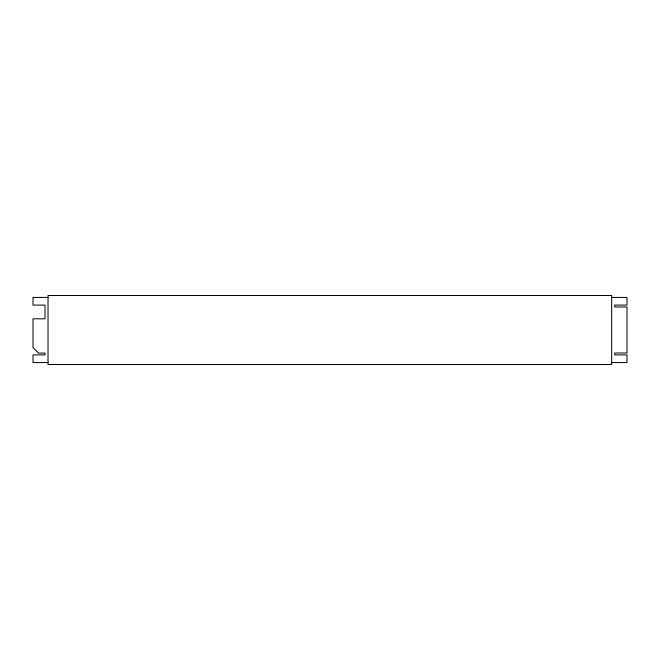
<?xml version="1.0" encoding="UTF-8"?>
<svg xmlns="http://www.w3.org/2000/svg" width="660" height="660" viewBox="0 0 660 660"><rect width="100%" height="100%" fill="white"/><g stroke="black" fill="none" stroke-linecap="round" stroke-linejoin="round"><path stroke-width="0.99" d="M48.023 297.429L33 297.429L33 305.093L45.02 305.093L45.02 318.813L33 318.813L33 347.531L38.42 353.075L45.02 353.075L45.02 354.907L33 354.907L33 362.571L48.023 362.571M611.671 297.429L627 297.429L627 305.093L614.74 305.093L614.74 307.007L627 307.007L627 352.993L614.74 352.993L614.74 354.907L627 354.907L627 362.571L611.671 362.571M611.671 295.507L48.023 295.507L48.023 364.493L611.671 364.493L611.671 295.507"/></g></svg>
